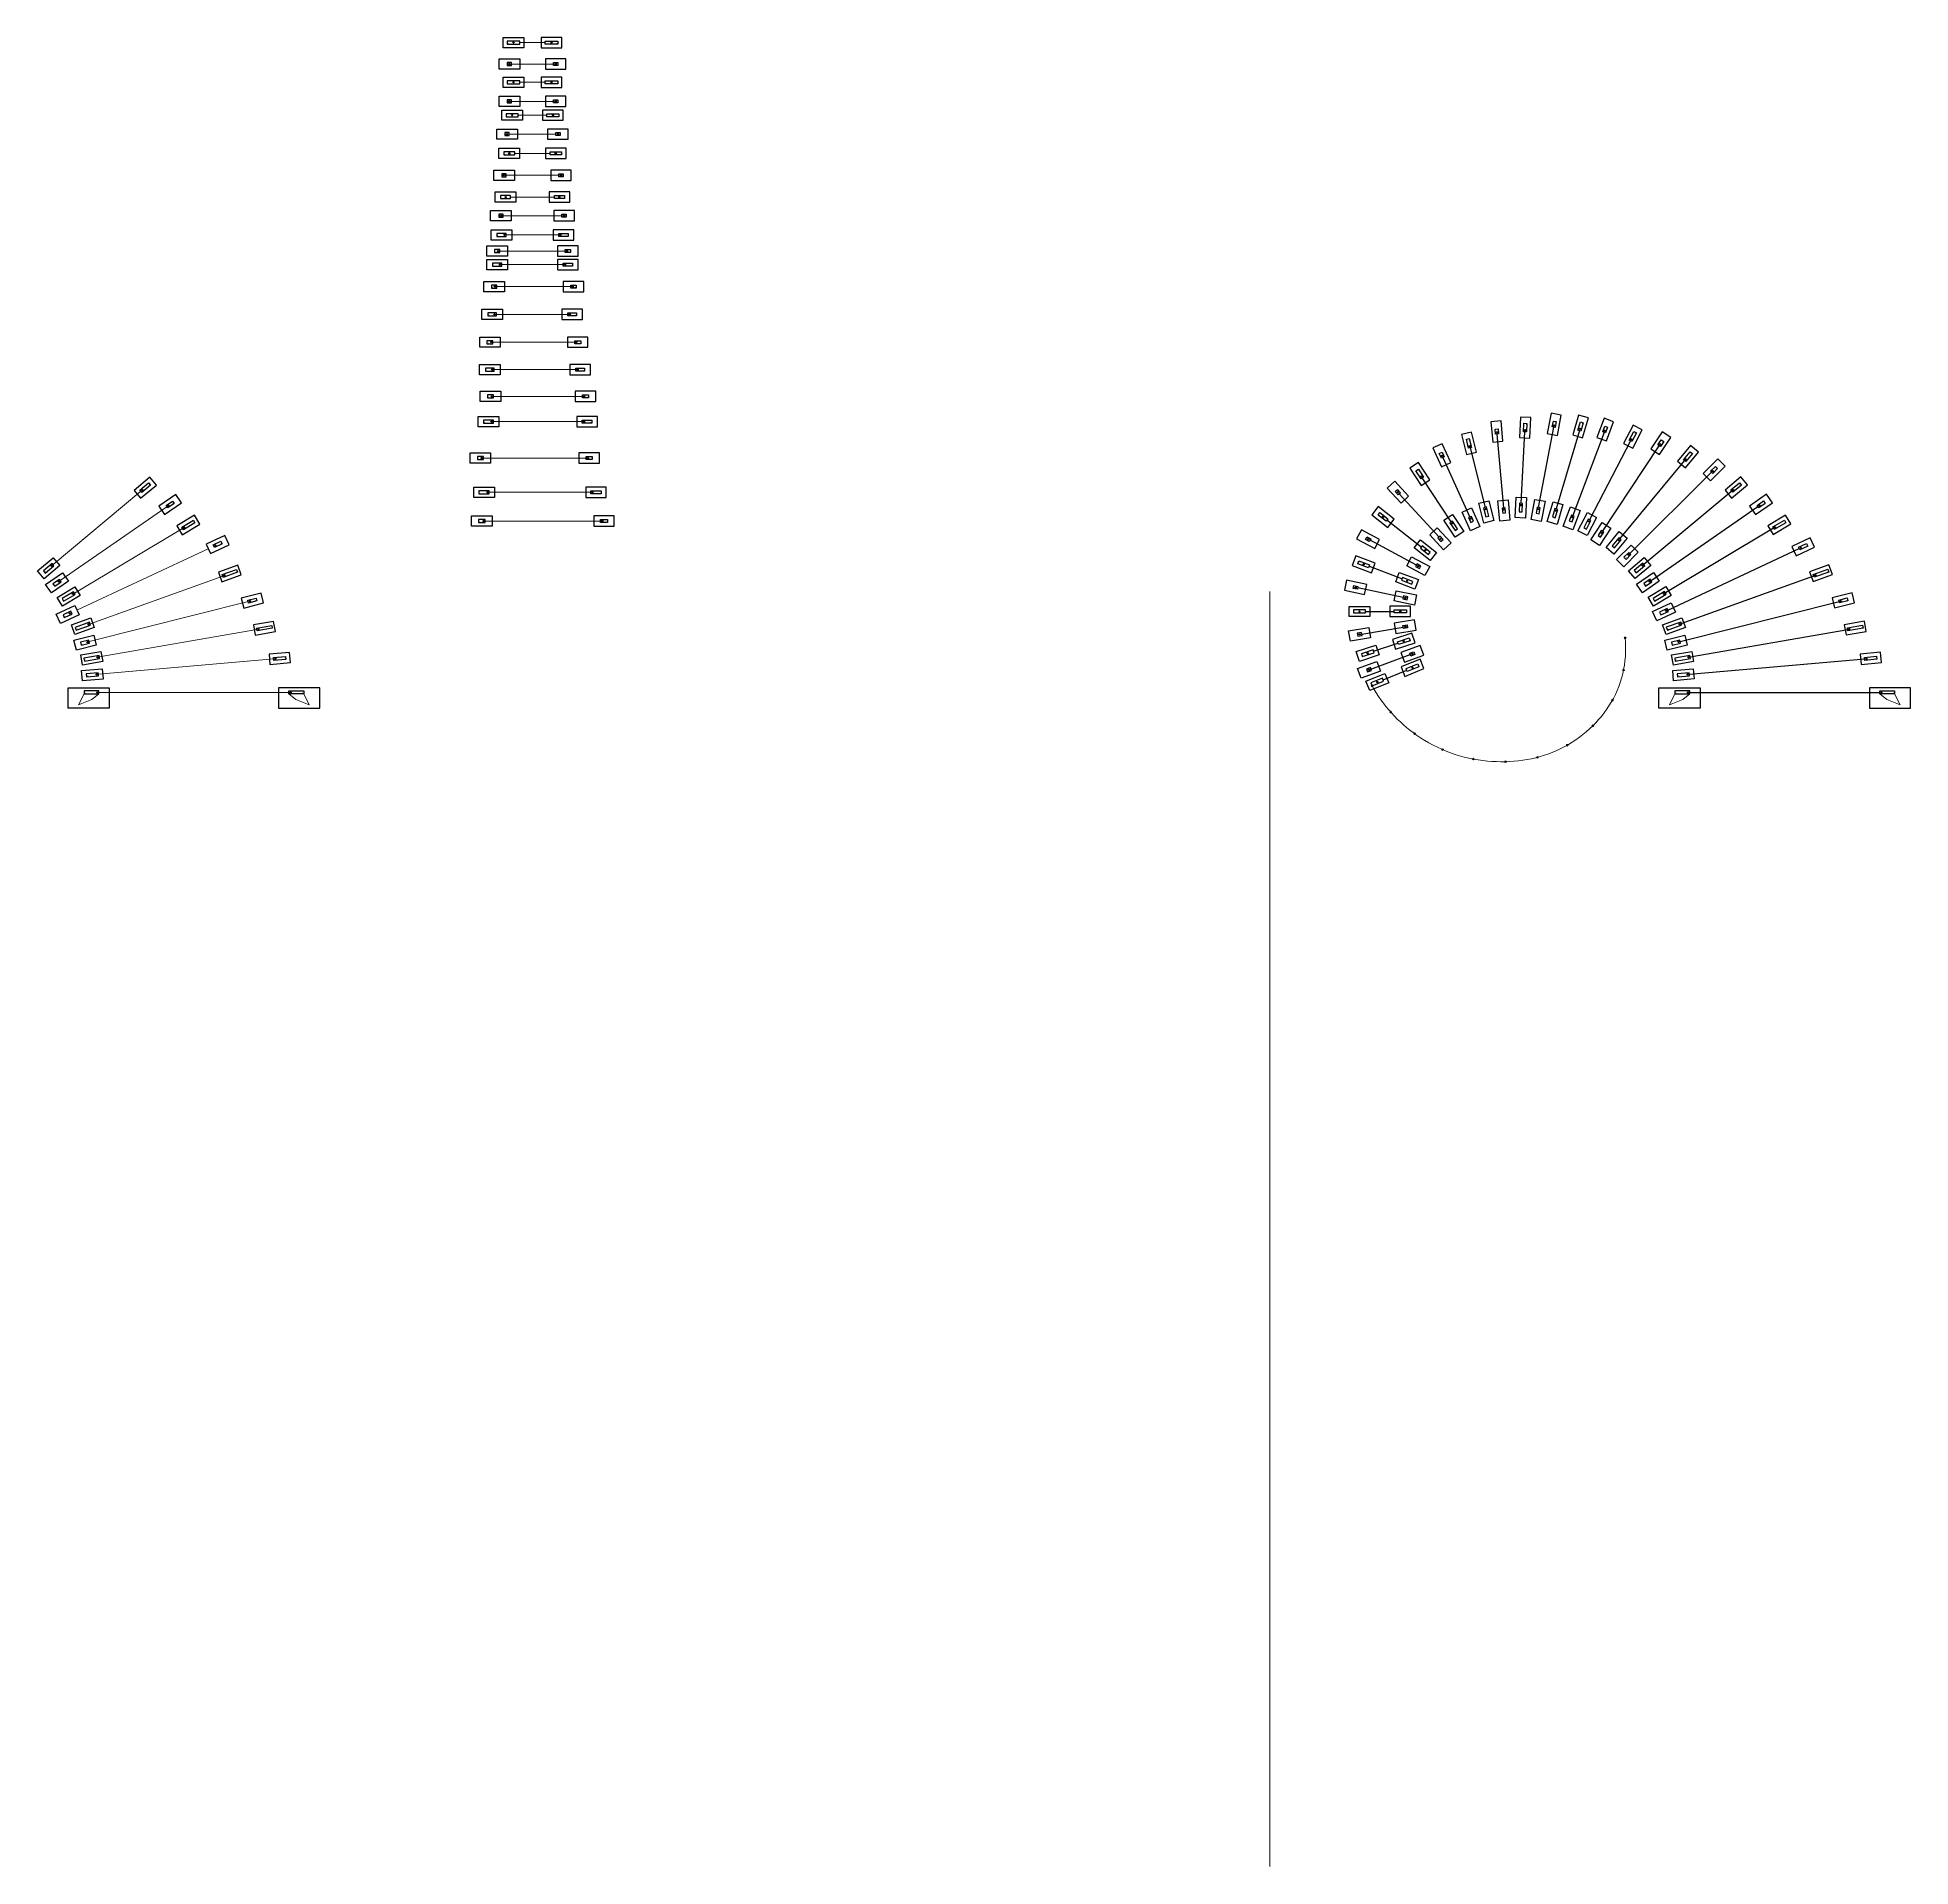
# Model space of a CAD drawing. Header units: inches. Extents: x -4278 to 3677, y -8403 to -3417.
# Drawn here: x -4278 to 91, y -8403 to -4135 of the extents above; entities that cross this region are included whole.
import ezdxf

# ---------------------------------------------------------------- set-up
doc = ezdxf.new("R2010")
doc.units = ezdxf.units.IN
doc.header["$LTSCALE"] = 0.2
doc.header["$MEASUREMENT"] = 0
doc.header["$PDMODE"] = 1
doc.header["$PDSIZE"] = -2
doc.layers.add('Anchoring', color=1, linetype='Continuous')
doc.layers.add('Annotation', color=7, linetype='Continuous', lineweight=9)
doc.layers.add('Whippit', color=1, linetype='Continuous', lineweight=5)

# ---------------------------------------------------------------- blocks, each defined once
blk = doc.blocks.new('*U68')
at = {"layer": 'Anchoring', "linetype": 'Continuous', "lineweight": 0}
blk.add_circle((0, 0), 2, dxfattribs=at)
blk = doc.blocks.new('*U69')
at = {"layer": 'Anchoring', "color": 0, "linetype": 'ByBlock', "lineweight": -2, "transparency": 16777216}
for p, rotation in [((-574.7, -5536.3), 95.27513163204334), ((-578.4, -5611.2), 78.63542180562152), ((-1164.8, -5647.9), 297.8156094600621), ((-604.4, -5681.6), 60.91543384289891), ((-1121.6, -5709.3), 311.8887441528959), ((-1065.7, -5759.6), 324.0596601614193), ((-650, -5741.2), 44.66865328193472), ((-1000.5, -5796.9), 336.5745009836175), ((-709.8, -5786.6), 29.76227593573213), ((-928.7, -5818.9), 349.208938472651), ((-853.8, -5825.1), 1.358320275991165), ((-779.3, -5814.9), 14.64462530056962)]:
    blk.add_blockref('*U68', p, dxfattribs=dict(at, rotation=rotation))

msp = doc.modelspace()

# ---------------------------------------------------------------- linework, layer by layer
at = {"layer": 'Anchoring'}
for p, q in [((-857.9, -5233), (-873.4, -5060.6)), ((-817.5, -5222.2), (-808.6, -5055.6)), ((-776.5, -5232.1), (-741.3, -5044.8)), ((-681.4, -5052.6), (-735.3, -5235.4)), ((-623.7, -5056.7), (-696.8, -5250.9)), ((-936.3, -5092.9), (-901.4, -5231.7)), ((-561.9, -5076.7), (-657.8, -5260.7)), ((-627.3, -5287.9), (-495.2, -5087.9)), ((-999.9, -5115.4), (-936.6, -5254.3)), ((-587, -5305.1), (-436, -5122.8)), ((-373, -5149.9), (-563.8, -5339.4)), ((-980.4, -5265.6), (-1047.8, -5163)), ((-325.8, -5193.8), (-530.9, -5364.8)), ((-1101.4, -5200), (-1008.8, -5301.4)), ((-514.1, -5402.3), (-265.1, -5229.9)), ((-1050.1, -5324.3), (-1130.3, -5261.5)), ((-228.6, -5280.5), (-480.9, -5431.2)), ((-1061.6, -5366.5), (-1169.8, -5308.4)), ((-475.2, -5471.2), (-168.6, -5327.9)), ((-1095.5, -5398.4), (-1172.3, -5369.2)), ((-443.9, -5502.7), (-134.7, -5391.5)), ((-1092.3, -5441.8), (-1198.5, -5419.5)), ((-446.4, -5544.8), (-75.5, -5451.3)), ((-1180, -5474.6), (-1113.6, -5474.5)), ((-1189, -5527.2), (-1092.6, -5511)), ((-423, -5580.7), (-55.7, -5516.5)), ((-1167.6, -5608.9), (-1075.8, -5575.3)), ((-1161.4, -5567.4), (-1104.8, -5548.5)), ((-424.9, -5621), (-15.7, -5585.2)), ((-1139.3, -5633.7), (-1084.1, -5611.3)), ((-424.1, -5663.6), (19.2, -5663.6))]:
    msp.add_line(p, q, dxfattribs=at)
for points in [[(-3191.4, -4159.4), (-3191.4, -4135.4), (-3143.4, -4135.4), (-3143.4, -4159.4)], [(-3181.9, -4150.9), (-3152.9, -4150.9), (-3152.9, -4143.9), (-3181.9, -4143.9)], [(-3054.9, -4159.4), (-3054.9, -4135.4), (-3102.9, -4135.4), (-3102.9, -4159.4)], [(-3064.4, -4150.9), (-3093.3, -4150.9), (-3093.3, -4143.9), (-3064.4, -4143.9)], [(-3201, -4209.6), (-3201, -4185.6), (-3153, -4185.6), (-3153, -4209.6)], [(-3045.2, -4209.6), (-3045.2, -4185.6), (-3093.2, -4185.6), (-3093.2, -4209.6)], [(-3191.4, -4251.9), (-3191.4, -4227.9), (-3143.4, -4227.9), (-3143.4, -4251.9)], [(-3182, -4201.1), (-3172, -4201.1), (-3172, -4194.1), (-3182, -4194.1)], [(-3181.9, -4243.4), (-3152.9, -4243.4), (-3152.9, -4236.4), (-3181.9, -4236.4)], [(-3054.9, -4251.9), (-3054.9, -4227.9), (-3102.9, -4227.9), (-3102.9, -4251.9)], [(-3064.4, -4243.4), (-3093.3, -4243.4), (-3093.3, -4236.4), (-3064.4, -4236.4)], [(-3064.2, -4201.1), (-3074.3, -4201.1), (-3074.3, -4194.1), (-3064.2, -4194.1)], [(-3201, -4296.6), (-3201, -4272.6), (-3153, -4272.6), (-3153, -4296.6)], [(-3182, -4288.1), (-3172, -4288.1), (-3172, -4281.1), (-3182, -4281.1)], [(-3045.2, -4296.6), (-3045.2, -4272.6), (-3093.2, -4272.6), (-3093.2, -4296.6)], [(-3064.2, -4288.1), (-3074.3, -4288.1), (-3074.3, -4281.1), (-3064.2, -4281.1)], [(-3194.6, -4328.7), (-3194.6, -4304.7), (-3146.6, -4304.7), (-3146.6, -4328.7)], [(-3184.9, -4320.2), (-3156.4, -4320.2), (-3156.4, -4313.2), (-3184.9, -4313.2)], [(-3051.6, -4328.7), (-3051.6, -4304.7), (-3099.6, -4304.7), (-3099.6, -4328.7)], [(-3061.4, -4320.2), (-3089.9, -4320.2), (-3089.9, -4313.2), (-3061.4, -4313.2)], [(-3206.4, -4373), (-3206.4, -4349), (-3158.4, -4349), (-3158.4, -4373)], [(-3187.4, -4364.5), (-3177.4, -4364.5), (-3177.4, -4357.5), (-3187.4, -4357.5)], [(-3039.8, -4373), (-3039.8, -4349), (-3087.8, -4349), (-3087.8, -4373)], [(-3058.8, -4364.5), (-3068.9, -4364.5), (-3068.9, -4357.5), (-3058.8, -4357.5)], [(-3201.3, -4418), (-3201.3, -4394), (-3153.3, -4394), (-3153.3, -4418)], [(-3190.3, -4409.5), (-3164.2, -4409.5), (-3164.2, -4402.5), (-3190.3, -4402.5)], [(-3045, -4418), (-3045, -4394), (-3093, -4394), (-3093, -4418)], [(-3055.9, -4409.5), (-3082.1, -4409.5), (-3082.1, -4402.5), (-3055.9, -4402.5)], [(-3213.5, -4468.8), (-3213.5, -4444.8), (-3165.5, -4444.8), (-3165.5, -4468.8)], [(-3194.5, -4460.3), (-3184.5, -4460.3), (-3184.5, -4453.3), (-3194.5, -4453.3)], [(-3032.7, -4468.8), (-3032.7, -4444.8), (-3080.7, -4444.8), (-3080.7, -4468.8)], [(-3051.7, -4460.3), (-3061.8, -4460.3), (-3061.8, -4453.3), (-3051.7, -4453.3)], [(-3209.9, -4519.9), (-3209.9, -4495.9), (-3161.9, -4495.9), (-3161.9, -4519.9)], [(-3036.3, -4519.9), (-3036.3, -4495.9), (-3084.3, -4495.9), (-3084.3, -4519.9)], [(-3220.8, -4563.4), (-3220.8, -4539.4), (-3172.8, -4539.4), (-3172.8, -4563.4)], [(-3197.8, -4511.4), (-3174.1, -4511.4), (-3174.1, -4504.4), (-3197.8, -4504.4)], [(-3025.5, -4563.4), (-3025.5, -4539.4), (-3073.5, -4539.4), (-3073.5, -4563.4)], [(-3048.4, -4511.4), (-3072.2, -4511.4), (-3072.2, -4504.4), (-3048.4, -4504.4)], [(-3219.5, -4608), (-3219.5, -4584), (-3171.5, -4584), (-3171.5, -4608)], [(-3201.8, -4554.9), (-3191.8, -4554.9), (-3191.8, -4547.9), (-3201.8, -4547.9)], [(-3026.7, -4608), (-3026.7, -4584), (-3074.7, -4584), (-3074.7, -4608)], [(-3044.5, -4554.9), (-3054.5, -4554.9), (-3054.5, -4547.9), (-3044.5, -4547.9)], [(-3229.4, -4645.9), (-3229.4, -4621.9), (-3181.4, -4621.9), (-3181.4, -4645.9)], [(-3211.5, -4637.4), (-3199.4, -4637.4), (-3199.4, -4630.4), (-3211.5, -4630.4)], [(-3206.5, -4599.5), (-3184.5, -4599.5), (-3184.5, -4592.5), (-3206.5, -4592.5)], [(-3016.8, -4645.9), (-3016.8, -4621.9), (-3064.8, -4621.9), (-3064.8, -4645.9)], [(-3039.7, -4599.5), (-3061.8, -4599.5), (-3061.8, -4592.5), (-3039.7, -4592.5)], [(-3034.8, -4637.4), (-3046.8, -4637.4), (-3046.8, -4630.4), (-3034.8, -4630.4)], [(-3229.6, -4677.3), (-3229.6, -4653.3), (-3181.6, -4653.3), (-3181.6, -4677.3)], [(-3216.6, -4668.8), (-3194.7, -4668.8), (-3194.7, -4661.8), (-3216.6, -4661.8)], [(-3016.6, -4677.3), (-3016.6, -4653.3), (-3064.6, -4653.3), (-3064.6, -4677.3)], [(-3029.7, -4668.8), (-3051.6, -4668.8), (-3051.6, -4661.8), (-3029.7, -4661.8)], [(-3236.7, -4728.6), (-3236.7, -4704.6), (-3188.7, -4704.6), (-3188.7, -4728.6)], [(-3218.7, -4720.1), (-3206.7, -4720.1), (-3206.7, -4713.1), (-3218.7, -4713.1)], [(-3003.6, -4728.6), (-3003.6, -4704.6), (-3051.6, -4704.6), (-3051.6, -4728.6)], [(-3021.6, -4720.1), (-3033.6, -4720.1), (-3033.6, -4713.1), (-3021.6, -4713.1)], [(-3241.5, -4793.5), (-3241.5, -4769.5), (-3193.5, -4769.5), (-3193.5, -4793.5)], [(-3227.5, -4785), (-3207.5, -4785), (-3207.5, -4778), (-3227.5, -4778)], [(-3006.6, -4793.5), (-3006.6, -4769.5), (-3054.6, -4769.5), (-3054.6, -4793.5)], [(-3020.6, -4785), (-3040.6, -4785), (-3040.6, -4778), (-3020.6, -4778)], [(-3246.3, -4858.3), (-3246.3, -4834.3), (-3198.3, -4834.3), (-3198.3, -4858.3)], [(-3229.3, -4849.8), (-3215.3, -4849.8), (-3215.3, -4842.8), (-3229.3, -4842.8)], [(-2993.8, -4858.3), (-2993.8, -4834.3), (-3041.8, -4834.3), (-3041.8, -4858.3)], [(-3010.8, -4849.8), (-3024.8, -4849.8), (-3024.8, -4842.8), (-3010.8, -4842.8)], [(-3246.8, -4922.3), (-3246.8, -4898.3), (-3198.8, -4898.3), (-3198.8, -4922.3)], [(-3232.9, -4913.8), (-3212.7, -4913.8), (-3212.7, -4906.8), (-3232.9, -4906.8)], [(-2988, -4922.3), (-2988, -4898.3), (-3036, -4898.3), (-3036, -4922.3)], [(-3001.9, -4913.8), (-3022.2, -4913.8), (-3022.2, -4906.8), (-3001.9, -4906.8)], [(-3245.1, -4984.7), (-3245.1, -4960.7), (-3197.1, -4960.7), (-3197.1, -4984.7)], [(-3228.1, -4976.2), (-3214.1, -4976.2), (-3214.1, -4969.2), (-3228.1, -4969.2)], [(-2975.5, -4984.7), (-2975.5, -4960.7), (-3023.5, -4960.7), (-3023.5, -4984.7)], [(-2992.5, -4976.2), (-3006.6, -4976.2), (-3006.6, -4969.2), (-2992.5, -4969.2)], [(-3249.9, -5043.5), (-3249.9, -5019.5), (-3201.9, -5019.5), (-3201.9, -5043.5)], [(-2971.7, -5043.5), (-2971.7, -5019.5), (-3019.7, -5019.5), (-3019.7, -5043.5)], [(-794.8, -5022.2), (-818.8, -5021), (-821.3, -5068.9), (-797.3, -5070.2)], [(-723.8, -5016.6), (-747.4, -5012.1), (-756.2, -5059.3), (-732.7, -5063.7)], [(-660.3, -5023.2), (-683.3, -5016.5), (-696.9, -5062.5), (-673.8, -5069.3)], [(-601.6, -5031.9), (-624, -5023.4), (-640.9, -5068.4), (-618.5, -5076.8)], [(-3237.2, -5035), (-3214.5, -5035), (-3214.5, -5028), (-3237.2, -5028)], [(-2984.4, -5035), (-3007, -5035), (-3007, -5028), (-2984.4, -5028)], [(-933.2, -5056.1), (-956.5, -5062), (-944.8, -5108.5), (-921.5, -5102.7)], [(-864.1, -5029.6), (-888, -5031.8), (-883.7, -5079.6), (-859.8, -5077.4)], [(-871, -5048.3), (-869.9, -5060.3), (-876.9, -5060.9), (-878, -5048.9)], [(-804, -5035.8), (-805.1, -5055.7), (-812.1, -5055.4), (-811, -5035.4)], [(-735.3, -5031.7), (-737.9, -5045.5), (-744.8, -5044.2), (-742.2, -5030.4)], [(-672.4, -5034.2), (-678.1, -5053.6), (-684.8, -5051.6), (-679.1, -5032.2)], [(-615.5, -5044.8), (-620.4, -5057.9), (-627, -5055.5), (-622, -5042.3)], [(-534.9, -5050.9), (-556.2, -5039.8), (-578.4, -5082.4), (-557.1, -5093.5)], [(-548.3, -5058.2), (-558.8, -5078.3), (-565, -5075.1), (-554.5, -5055)], [(-468.1, -5068.6), (-488.1, -5055.4), (-514.6, -5095.5), (-494.6, -5108.7)], [(-3268.8, -5128.8), (-3268.8, -5104.8), (-3220.8, -5104.8), (-3220.8, -5128.8)], [(-2967.1, -5128.8), (-2967.1, -5104.8), (-3015.1, -5104.8), (-3015.1, -5128.8)], [(-1001.4, -5083.1), (-1023.3, -5093.1), (-1003.4, -5136.8), (-981.5, -5126.8)], [(-1001.7, -5103), (-996.7, -5114), (-1003.1, -5116.9), (-1008.1, -5105.9)], [(-938.3, -5070.8), (-932.9, -5092.1), (-939.7, -5093.8), (-945.1, -5072.5)], [(-484.5, -5078.1), (-492.3, -5089.8), (-498.1, -5086), (-490.4, -5074.3)], [(-403.6, -5102.6), (-422.1, -5087.3), (-452.7, -5124.2), (-434.2, -5139.5)], [(-417.7, -5106.2), (-433.3, -5125), (-438.7, -5120.6), (-423.1, -5101.8)], [(-3251.8, -5120.3), (-3237.7, -5120.3), (-3237.7, -5113.3), (-3251.8, -5113.3)], [(-2984, -5120.3), (-2998.1, -5120.3), (-2998.1, -5113.3), (-2984, -5113.3)], [(-1057, -5127.2), (-1077, -5140.4), (-1050.7, -5180.5), (-1030.6, -5167.3)], [(-1057, -5142.7), (-1044.9, -5161.1), (-1050.7, -5165), (-1062.8, -5146.5)], [(-341.8, -5135.9), (-358.7, -5118.8), (-392.8, -5152.6), (-375.8, -5169.7)], [(-359.1, -5141.1), (-370.5, -5152.4), (-375.4, -5147.4), (-364, -5136.1)], [(-4000.2, -5179.6), (-4015.6, -5161.2), (-4052.4, -5192), (-4037.1, -5210.4)], [(-4014, -5180), (-4034.2, -5196.9), (-4038.7, -5191.6), (-4018.4, -5174.7)], [(-3260.1, -5208.5), (-3260.1, -5184.5), (-3212.1, -5184.5), (-3212.1, -5208.5)], [(-3248.3, -5200), (-3223.9, -5200), (-3223.9, -5193), (-3248.3, -5193)], [(-2951, -5208.5), (-2951, -5184.5), (-2999, -5184.5), (-2999, -5208.5)], [(-2962.8, -5200), (-2987.2, -5200), (-2987.2, -5193), (-2962.8, -5193)], [(-1112.1, -5170.5), (-1129.9, -5186.7), (-1097.5, -5222.1), (-1079.8, -5205.9)], [(-1105.6, -5190.3), (-1098.8, -5197.7), (-1104, -5202.4), (-1110.8, -5195)], [(-289.5, -5179.2), (-304.9, -5160.7), (-341.8, -5191.5), (-326.4, -5209.9)], [(-303.3, -5179.6), (-323.5, -5196.4), (-328, -5191.1), (-307.8, -5174.2)], [(-3941.7, -5221.3), (-3955.4, -5201.6), (-3994.9, -5228.9), (-3981.2, -5248.6)], [(-3958.9, -5222.9), (-3973.7, -5233.1), (-3977.7, -5227.4), (-3962.9, -5217.1)], [(-1151.1, -5229.9), (-1165.9, -5248.8), (-1128.1, -5278.4), (-1113.3, -5259.5)], [(-913.3, -5276.6), (-935.1, -5286.6), (-955, -5242.9), (-933.2, -5232.9)], [(-881.2, -5262.7), (-904.5, -5268.5), (-916.2, -5222), (-892.9, -5216.1)], [(-892.6, -5252.1), (-898, -5230.8), (-904.8, -5232.5), (-899.4, -5253.8)], [(-843.3, -5261.8), (-867.2, -5263.9), (-871.5, -5216.1), (-847.6, -5214)], [(-853.4, -5244.6), (-854.4, -5232.6), (-861.4, -5233.3), (-860.3, -5245.3)], [(-807.3, -5256.8), (-831.3, -5255.5), (-828.7, -5207.6), (-804.8, -5208.8)], [(-815.1, -5242.3), (-814, -5222.4), (-821, -5222), (-822, -5242)], [(-770.4, -5264.8), (-794, -5260.3), (-785.1, -5213.2), (-761.5, -5217.6)], [(-775.6, -5246.5), (-773, -5232.7), (-779.9, -5231.4), (-782.5, -5245.2)], [(-733.4, -5271.5), (-756.4, -5264.7), (-742.9, -5218.7), (-719.8, -5225.4)], [(-737.6, -5255.8), (-731.9, -5236.3), (-738.6, -5234.4), (-744.4, -5253.8)], [(-696.5, -5284.2), (-718.9, -5275.7), (-702, -5230.8), (-679.6, -5239.3)], [(-231.1, -5221), (-244.8, -5201.2), (-284.3, -5228.6), (-270.6, -5248.3)], [(-248.3, -5222.5), (-263.1, -5232.8), (-267.1, -5227), (-252.3, -5216.7)], [(-3899, -5270.8), (-3911.3, -5250.2), (-3952.5, -5274.9), (-3940.2, -5295.5)], [(-3910.4, -5267.8), (-3937.5, -5283.9), (-3941, -5277.9), (-3914, -5261.8)], [(-3265.3, -5275.6), (-3265.3, -5251.6), (-3217.3, -5251.6), (-3217.3, -5275.6)], [(-3249.3, -5267.1), (-3233.2, -5267.1), (-3233.2, -5260.1), (-3249.3, -5260.1)], [(-2932.3, -5275.6), (-2932.3, -5251.6), (-2980.3, -5251.6), (-2980.3, -5275.6)], [(-2948.3, -5267.1), (-2964.3, -5267.1), (-2964.3, -5260.1), (-2948.3, -5260.1)], [(-1189.6, -5284.1), (-1201, -5305.3), (-1158.7, -5328), (-1147.4, -5306.8)], [(-1146.8, -5244), (-1128.1, -5258.7), (-1132.4, -5264.2), (-1151.1, -5249.6)], [(-980.4, -5314.7), (-998.1, -5330.9), (-1030.5, -5295.4), (-1012.8, -5279.2)], [(-951.2, -5288.3), (-971.2, -5301.5), (-997.6, -5261.4), (-977.5, -5248.2)], [(-965.4, -5282.1), (-977.5, -5263.7), (-983.3, -5267.6), (-971.2, -5286)], [(-928.5, -5263.8), (-933.4, -5252.8), (-939.8, -5255.7), (-934.8, -5266.7)], [(-698.4, -5265.3), (-693.5, -5252.2), (-700, -5249.7), (-705, -5262.8)], [(-663.5, -5297.6), (-684.8, -5286.5), (-662.6, -5243.9), (-641.3, -5255)], [(-665.2, -5282.4), (-654.7, -5262.3), (-660.9, -5259.1), (-671.4, -5279.2)], [(-634.4, -5320.4), (-654.4, -5307.1), (-628, -5267.1), (-608, -5280.3)], [(-632.2, -5301.5), (-624.4, -5289.8), (-630.3, -5286), (-638, -5297.7)], [(-188.3, -5270.5), (-200.6, -5249.9), (-241.8, -5274.5), (-229.5, -5295.1)], [(-199.8, -5267.4), (-226.8, -5283.6), (-230.4, -5277.5), (-203.3, -5261.4)], [(-3830.7, -5318.8), (-3840.8, -5297), (-3884.3, -5317.4), (-3874.2, -5339.1)], [(-3847, -5317), (-3865.1, -5325.5), (-3868.1, -5319.1), (-3849.9, -5310.7)], [(-1176.9, -5300.6), (-1168.1, -5305.3), (-1171.4, -5311.5), (-1180.2, -5306.8)], [(-1014.4, -5336.9), (-1029.2, -5355.8), (-1067, -5326.2), (-1052.2, -5307.3)], [(-1029.2, -5336.2), (-1047.9, -5321.5), (-1052.2, -5327), (-1033.5, -5341.7)], [(-999.5, -5306.4), (-1006.2, -5299), (-1011.4, -5303.7), (-1004.6, -5311.1)], [(-600.8, -5340.6), (-619.3, -5325.3), (-588.7, -5288.3), (-570.2, -5303.6)], [(-599.8, -5326.1), (-584.3, -5307.3), (-589.7, -5302.8), (-605.2, -5321.6)], [(-578.1, -5370.5), (-595, -5353.4), (-560.9, -5319.6), (-544, -5336.6)], [(-132.7, -5324.4), (-142.8, -5302.7), (-186.3, -5323), (-176.1, -5344.7)], [(-148.9, -5322.6), (-167.1, -5331.1), (-170, -5324.8), (-151.9, -5316.3)], [(-4262.4, -5398.4), (-4277.8, -5379.9), (-4240.9, -5349.2), (-4225.5, -5367.6)], [(-4259.5, -5384.9), (-4239.3, -5368), (-4243.8, -5362.6), (-4264, -5379.5)], [(-3802.3, -5389), (-3810.5, -5366.4), (-3855.6, -5382.7), (-3847.5, -5405.3)], [(-1202.7, -5344.9), (-1211.2, -5367.3), (-1166.3, -5384.3), (-1157.8, -5361.9)], [(-1195.5, -5356.7), (-1171, -5366), (-1173.5, -5372.5), (-1198, -5363.3)], [(-1030.4, -5369.7), (-1041.7, -5390.8), (-1084, -5368.1), (-1072.7, -5346.9)], [(-1051.1, -5368.2), (-1060, -5363.4), (-1063.3, -5369.6), (-1054.4, -5374.3)], [(-572.7, -5353.2), (-561.3, -5341.9), (-566.3, -5336.9), (-577.6, -5348.2)], [(-551.7, -5397.9), (-567.1, -5379.4), (-530.2, -5348.7), (-514.9, -5367.1)], [(-548.9, -5384.4), (-528.6, -5367.5), (-533.1, -5362.2), (-553.3, -5379)], [(-91.2, -5388.7), (-99.3, -5366.1), (-144.5, -5382.3), (-136.4, -5404.9)], [(-4245.1, -5431.3), (-4258.7, -5411.5), (-4219.3, -5384.2), (-4205.6, -5404)], [(-4237.6, -5415.8), (-4222.7, -5405.5), (-4226.7, -5399.7), (-4241.6, -5410)], [(-4219.6, -5462.3), (-4231.9, -5441.7), (-4190.7, -5417.1), (-4178.4, -5437.7)], [(-3811, -5383.1), (-3844.6, -5395.2), (-3847, -5388.6), (-3813.3, -5376.5)], [(-1224.4, -5401.7), (-1229.3, -5425.2), (-1182.4, -5435.1), (-1177.4, -5411.6)], [(-1207.6, -5414), (-1197.8, -5416), (-1199.2, -5422.9), (-1209, -5420.8)], [(-1056.5, -5400.3), (-1065.1, -5422.7), (-1109.9, -5405.7), (-1101.4, -5383.3)], [(-1069.8, -5404.4), (-1094.2, -5395.1), (-1096.7, -5401.6), (-1072.3, -5410.9)], [(-534.5, -5430.9), (-548.1, -5411.2), (-508.7, -5383.9), (-495, -5403.6)], [(-527, -5415.4), (-512.1, -5405.1), (-516.1, -5399.4), (-531, -5409.6)], [(-508.9, -5461.9), (-521.2, -5441.3), (-480, -5416.7), (-467.7, -5437.3)], [(-99.9, -5382.7), (-133.5, -5394.8), (-135.9, -5388.2), (-102.2, -5376.1)], [(-4224.3, -5502.7), (-4234.4, -5480.9), (-4190.9, -5460.6), (-4180.8, -5482.3)], [(-4216.8, -5450.7), (-4189.8, -5434.6), (-4193.4, -5428.6), (-4220.4, -5444.7)], [(-3750.2, -5454.8), (-3756, -5431.5), (-3802.6, -5443.2), (-3796.7, -5466.5)], [(-3765.8, -5450), (-3785.2, -5454.9), (-3786.9, -5448.1), (-3767.5, -5443.2)], [(-1061.4, -5436.1), (-1066.3, -5459.6), (-1113.3, -5449.7), (-1108.4, -5426.2)], [(-1081.7, -5440.5), (-1091.5, -5438.4), (-1093, -5445.3), (-1083.2, -5447.3)], [(-500.9, -5496.5), (-511.1, -5474.7), (-467.6, -5454.4), (-457.4, -5476.1)], [(-506.1, -5450.4), (-479.1, -5434.2), (-482.7, -5428.2), (-509.7, -5444.4)], [(-39.6, -5454.6), (-45.4, -5431.4), (-92, -5443.1), (-86.1, -5466.4)], [(-55.2, -5449.8), (-74.6, -5454.7), (-76.3, -5447.9), (-56.9, -5443)], [(-4215.2, -5489), (-4197, -5480.6), (-4200, -5474.2), (-4218.2, -5482.7)], [(-4190.3, -5528.6), (-4198.5, -5506), (-4153.3, -5489.7), (-4145.2, -5512.3)], [(-4187.5, -5518.5), (-4153.8, -5506.4), (-4156.2, -5499.8), (-4189.8, -5511.9)], [(-3722.8, -5521.2), (-3726.9, -5497.6), (-3774.2, -5505.8), (-3770.1, -5529.5)], [(-1218.3, -5486.6), (-1218.3, -5462.6), (-1170.3, -5462.6), (-1170.3, -5486.6)], [(-1208.5, -5478.1), (-1180, -5478.1), (-1180, -5471.1), (-1208.5, -5471.1)], [(-1075.3, -5486.5), (-1075.3, -5462.5), (-1123.3, -5462.5), (-1123.3, -5486.5)], [(-1085, -5478), (-1113.5, -5478), (-1113.6, -5471), (-1085, -5471)], [(-1062, -5518), (-1065.9, -5494.3), (-1113.3, -5502.2), (-1109.3, -5525.9)], [(-491.8, -5482.8), (-473.7, -5474.4), (-476.6, -5468), (-494.8, -5476.5)], [(-479.2, -5528.2), (-487.3, -5505.6), (-442.2, -5489.4), (-434.1, -5511.9)], [(-476.3, -5518.1), (-442.7, -5506), (-445.1, -5499.4), (-478.7, -5511.5)], [(-12.3, -5521.1), (-16.4, -5497.5), (-63.7, -5505.8), (-59.6, -5529.4)], [(-4187, -5564.9), (-4192.9, -5541.6), (-4146.4, -5529.9), (-4140.5, -5553.2)], [(-4175.6, -5553.3), (-4156.1, -5548.4), (-4157.8, -5541.6), (-4177.3, -5546.5)], [(-3730.3, -5513.9), (-3765.6, -5520.1), (-3766.8, -5513.2), (-3731.5, -5507)], [(-1215.6, -5543.8), (-1219.6, -5520.1), (-1172.2, -5512.1), (-1168.3, -5535.8)], [(-1198.3, -5532.3), (-1188.4, -5530.6), (-1189.5, -5523.7), (-1199.4, -5525.4)], [(-1064.5, -5547.7), (-1072.1, -5524.9), (-1117.7, -5540.2), (-1110.1, -5562.9)], [(-1076.3, -5542.7), (-1103.7, -5551.8), (-1105.9, -5545.2), (-1078.5, -5536)], [(-1082.1, -5512.8), (-1092, -5514.5), (-1093.1, -5507.6), (-1083.2, -5505.9)], [(-476.4, -5564.8), (-482.3, -5541.5), (-435.8, -5529.8), (-429.9, -5553.1)], [(-464.9, -5553.1), (-445.5, -5548.2), (-447.2, -5541.5), (-466.7, -5546.4)], [(-19.7, -5513.8), (-55.1, -5520), (-56.3, -5513.1), (-20.9, -5506.9)], [(-4172.8, -5599.8), (-4176.9, -5576.1), (-4129.6, -5567.9), (-4125.5, -5591.5)], [(-4168.3, -5590.3), (-4132.9, -5584.2), (-4134.1, -5577.3), (-4169.5, -5583.5)], [(-3687.7, -5593.9), (-3689.8, -5570), (-3737.6, -5574.2), (-3735.5, -5598.1)], [(-3698.3, -5586.3), (-3726.3, -5588.7), (-3726.9, -5581.8), (-3698.9, -5579.3)], [(-1194.1, -5591), (-1201.7, -5568.2), (-1156.1, -5553), (-1148.5, -5575.8)], [(-1190.7, -5630.1), (-1199, -5607.5), (-1153.9, -5591.1), (-1145.7, -5613.6)], [(-1187.7, -5579.9), (-1160.3, -5570.7), (-1162.5, -5564.1), (-1189.9, -5573.3)], [(-1044.4, -5576.7), (-1052.6, -5554.1), (-1097.7, -5570.6), (-1089.5, -5593.1)], [(-1043.9, -5607.9), (-1053, -5585.7), (-1097.4, -5603.7), (-1088.4, -5626)], [(-1065.2, -5575.2), (-1074.6, -5578.6), (-1077, -5572.1), (-1067.6, -5568.6)], [(-462.3, -5599.7), (-466.4, -5576), (-419.1, -5567.8), (-415, -5591.4)], [(-457.7, -5590.3), (-422.4, -5584.1), (-423.6, -5577.2), (-458.9, -5583.4)], [(23.2, -5593.8), (21.1, -5569.9), (-26.7, -5574.1), (-24.6, -5598)], [(12.5, -5586.2), (-15.4, -5588.7), (-16.1, -5581.7), (11.9, -5579.2)], [(-4172.6, -5636.3), (-4174.7, -5612.4), (-4126.9, -5608.3), (-4124.8, -5632.2)], [(-4163.4, -5627), (-4135.4, -5624.6), (-4136, -5617.6), (-4164, -5620)], [(-1170.4, -5659.3), (-1179.5, -5637.1), (-1135, -5619), (-1126, -5641.3)], [(-1175.8, -5615.6), (-1166.4, -5612.2), (-1168.8, -5605.6), (-1178.2, -5609)], [(-1164.8, -5647.9), (-1138, -5637), (-1140.6, -5630.5), (-1167.5, -5641.4)], [(-1055.9, -5603.6), (-1082.8, -5614.5), (-1085.4, -5608), (-1058.6, -5597.1)], [(-461.7, -5636.3), (-463.8, -5612.4), (-416, -5608.2), (-413.9, -5632.1)], [(-452.6, -5626.9), (-424.6, -5624.5), (-425.2, -5617.5), (-453.2, -5620)], [(-4206.2, -5652.4), (-4110.2, -5652.4), (-4110.2, -5700.4), (-4206.2, -5700.4)], [(-4169, -5667.1), (-4134.5, -5667.1), (-4134.5, -5660.1), (-4169, -5660.1)], [(-3619.5, -5652.4), (-3715.5, -5652.4), (-3715.5, -5700.4), (-3619.5, -5700.4)], [(-3656.6, -5667.1), (-3691.2, -5667.1), (-3691.2, -5660.1), (-3656.6, -5660.1)], [(-495.8, -5652.4), (-399.8, -5652.4), (-399.8, -5700.4), (-495.8, -5700.4)], [(-458.6, -5667.1), (-424.1, -5667.1), (-424.1, -5660.1), (-458.6, -5660.1)], [(90.9, -5652.4), (-5.1, -5652.4), (-5.1, -5700.4), (90.9, -5700.4)], [(53.8, -5667.1), (19.2, -5667.1), (19.2, -5660.1), (53.8, -5660.1)]]:
    msp.add_lwpolyline(points, close=True, dxfattribs=at)
at = {"layer": 'Anchoring', "linetype": 'Continuous', "lineweight": 15}
for points in [[(-4168.9, -5667.1), (-4134.5, -5667.1), (-4150.6, -5679.7), (-4181.9, -5692.7)], [(-3656.8, -5667.1), (-3691.2, -5667.1), (-3675.1, -5679.7), (-3643.7, -5692.7)], [(-458.5, -5667.1), (-424.1, -5667.1), (-440.2, -5679.7), (-471.5, -5692.7)], [(53.6, -5667.1), (19.2, -5667.1), (35.3, -5679.7), (66.7, -5692.7)]]:
    msp.add_lwpolyline(points, close=True, dxfattribs=at)
at = {"layer": 'Anchoring'}
for centre in [(-3167.4, -4147.4), (-3078.9, -4147.4), (-3177, -4197.6), (-3069.2, -4197.6), (-3167.4, -4239.9), (-3078.9, -4239.9), (-3177, -4284.6), (-3170.6, -4316.7), (-3075.6, -4316.7), (-3069.2, -4284.6), (-3182.4, -4361), (-3063.8, -4361), (-3177.3, -4406), (-3069, -4406), (-3189.5, -4456.8), (-3056.7, -4456.8), (-3185.9, -4507.9), (-3060.3, -4507.9), (-3196.8, -4551.4), (-3049.5, -4551.4), (-3188.5, -4596), (-3057.8, -4596), (-3203.4, -4633.9), (-3198.7, -4665.3), (-3047.6, -4665.3), (-3042.8, -4633.9), (-3210.7, -4716.6), (-3029.6, -4716.6), (-3211.7, -4781.5), (-3036.3, -4781.5), (-3219.3, -4846.3), (-3020.8, -4846.3), (-3216.9, -4910.3), (-3017.9, -4910.3), (-3218.1, -4972.7), (-3002.6, -4972.7), (-3218.5, -5031.5), (-3003, -5031.5), (-873.8, -5056.6), (-808.4, -5051.3), (-740.6, -5040.9), (-680.2, -5048.5), (-622.3, -5052.9), (-1001.6, -5111.8), (-937.3, -5089.1), (-560, -5073.1), (-493, -5084.6), (-3241.7, -5116.8), (-2994.1, -5116.8), (-433.4, -5119.7), (-370.1, -5147.1), (-4033.4, -5191.7), (-3227.9, -5196.5), (-2983.2, -5196.5), (-1104.8, -5196.3), (-1050, -5159.7), (-322.7, -5191.2), (-3972.4, -5228), (-900.4, -5235.6), (-857.6, -5236.9), (-817.7, -5226.4), (-777.2, -5236), (-736.5, -5239.4), (-261.8, -5227.6), (-3935.8, -5278.9), (-3237.2, -5263.6), (-2960.3, -5263.6), (-1139.6, -5254.1), (-978.2, -5269), (-935, -5257.9), (-698.2, -5254.7), (-659.6, -5264.3), (-225.1, -5278.5), (-3863, -5320.6), (-1174.2, -5306.1), (-1005.4, -5305.1), (-629.5, -5291.2), (-589.5, -5308.2), (-164.9, -5326.2), (-4244.6, -5367.9), (-1184.5, -5364.6), (-1057.2, -5368.9), (-1040.7, -5331.6), (-566.6, -5342.2), (-533.9, -5367.4), (-4228, -5404.9), (-3842, -5390.5), (-1203.4, -5418.4), (-1083.2, -5403), (-517.4, -5404.5), (-130.9, -5390.2), (-4195.1, -5433.7), (-3782.2, -5450.5), (-1087.3, -5442.9), (-484.4, -5433.3), (-71.6, -5450.3), (-4202.2, -5479.1), (-4158.8, -5504.4), (-1194.3, -5474.6), (-1099.3, -5474.5), (-478.8, -5472.9), (-447.6, -5504.1), (-4160.9, -5545.9), (-3762.2, -5515.9), (-1193.9, -5527.9), (-1091.1, -5543.9), (-1087.6, -5510.1), (-450.3, -5545.8), (-51.7, -5515.8), (-4137.5, -5581.4), (-3722.6, -5584.9), (-1175.1, -5572), (-1071.1, -5573.6), (-427, -5581.3), (-11.8, -5584.8), (-4139.7, -5621.4), (-1172.3, -5610.6), (-1070.7, -5605.8), (-428.9, -5621.4), (-4138.5, -5663.6), (-3687.2, -5663.6), (-1152.7, -5639.2), (-428.1, -5663.6), (23.2, -5663.6)]:
    msp.add_circle(centre, 1.5, dxfattribs=at)
at = {"layer": 'Anchoring', "linetype": 'Continuous', "lineweight": 0}
msp.add_open_spline([(-1164.8, -5647.9), (-1140.8, -5693.5), (-1057.9, -5781.4), (-902.8, -5836.4), (-729.5, -5814.9), (-596, -5701.3), (-569.3, -5594.8), (-574.7, -5536.3)], degree=3, knots=[0, 0, 0, 0, 147.400589, 324.319842, 487.184157, 645.035463, 808.202788, 808.202788, 808.202788, 808.202788], dxfattribs=at)
at = {"layer": 'Anchoring'}
for p in [(-491.1, -6207.8), (-13.3, -6207.8)]:
    msp.add_point(p, dxfattribs=at)
at = {"layer": 'Whippit'}
for p, q in [((-3152.9, -4147.4), (-3093.3, -4147.4)), ((-3172, -4197.6), (-3074.3, -4197.6)), ((-3152.9, -4239.9), (-3093.3, -4239.9)), ((-3172, -4284.6), (-3074.3, -4284.6)), ((-3156.4, -4316.7), (-3089.9, -4316.7)), ((-3177.4, -4361), (-3068.9, -4361)), ((-3164.2, -4406), (-3082.1, -4406)), ((-3184.5, -4456.8), (-3061.8, -4456.8)), ((-3174.1, -4507.9), (-3072.2, -4507.9)), ((-3054.5, -4551.4), (-3191.8, -4551.4)), ((-3184.5, -4596), (-3061.8, -4596)), ((-3046.8, -4633.9), (-3199.4, -4633.9)), ((-3051.6, -4665.3), (-3194.7, -4665.3)), ((-3206.7, -4716.6), (-3033.6, -4716.6)), ((-3207.5, -4781.5), (-3040.6, -4781.5)), ((-3215.3, -4846.3), (-3024.8, -4846.3)), ((-3022.2, -4910.3), (-3212.7, -4910.3)), ((-3006.6, -4972.7), (-3214.1, -4972.7)), ((-3007, -5031.5), (-3214.5, -5031.5)), ((-3237.7, -5116.8), (-2998.1, -5116.8)), ((-4036.4, -5194.2), (-4241.5, -5365.3)), ((-3223.9, -5196.5), (-2987.2, -5196.5)), ((-4224.7, -5402.6), (-3975.7, -5230.3)), ((-3939.3, -5280.9), (-4191.6, -5431.6)), ((-2964.3, -5263.6), (-3233.2, -5263.6)), ((-4185.9, -5471.5), (-3879.3, -5328.2)), ((-4155, -5503.1), (-3845.8, -5391.9)), ((-4157, -5545), (-3786.1, -5451.5)), ((-4133.5, -5580.7), (-3766.2, -5516.6)), ((-4135.7, -5621.1), (-3726.6, -5585.2)), ((-4134.5, -5663.6), (-3691.2, -5663.6))]:
    msp.add_line(p, q, dxfattribs=at)
at = {"layer": 'Whippit', "linetype": 'Continuous', "lineweight": 0}
msp.add_line((-1403.2, -5428.2), (-1403.2, -8402.7), dxfattribs=at)

# ---------------------------------------------------------------- block references
at = {"layer": 'Anchoring', "linetype": 'Continuous', "lineweight": 0}
msp.add_blockref('*U69', (0, 0), dxfattribs=at)

# ---------------------------------------------------------------- texts
at = {"layer": 'Anchoring', "char_height": 2}
for s, insert, attachment_point, rotation in [('13', (-871.3, -5049.1), 1, 275.1272), ('14', (-804.6, -5036.5), 1, 266.9425), ('15', (-735.7, -5032.2), 1, 259.3694), ('16', (-673.2, -5034.6), 1, 253.5842), ('17', (-616.1, -5045.3), 1, 249.3878), ('18', (-549.3, -5058.6), 1, 242.4671), ('11', (-1001.6, -5104.2), 1, 294.4979), ('12', (-938.5, -5072.6), 1, 284.135), ('19', (-485.4, -5078.7), 1, 236.5452), ('20', (-418.7, -5106.5), 1, 230.3581), ('10', (-1056.5, -5144), 1, 303.2923), ('21', (-360.8, -5141.4), 1, 224.7945), ('9', (-1105.4, -5191.1), 1, 312.4247), ('22', (-304.7, -5179.4), 1, 219.8347), ('13', (-853.8, -5243.9), 3, 275.1272), ('14', (-815.6, -5241.5), 3, 266.9425), ('23', (-249.4, -5222.6), 1, 214.6899), ('8', (-1146.4, -5244.9), 1, 321.9254), ('10', (-966.4, -5281.2), 3, 303.2923), ('11', (-929.3, -5263), 3, 294.4979), ('12', (-893.6, -5250.7), 3, 284.135), ('15', (-775.8, -5245.9), 3, 259.3694), ('16', (-738.1, -5254.9), 3, 253.5842), ('17', (-698.6, -5264.5), 3, 249.3878), ('18', (-665.5, -5281.4), 3, 242.4671), ('24', (-200.8, -5267.5), 1, 210.8427), ('7', (-1176.4, -5301.4), 1, 331.7654), ('9', (-1000.3, -5306.1), 3, 312.4247), ('19', (-632, -5300.6), 3, 236.5452), ('20', (-599.8, -5325.1), 3, 230.3581), ('25', (-150, -5322.3), 1, 205.0424), ('6', (-1194.3, -5357.9), 1, 339.2432), ('7', (-1052.1, -5368.2), 3, 331.7654), ('8', (-1030.1, -5336), 3, 321.9254), ('21', (-572.4, -5351.5), 3, 224.7945), ('5', (-1207, -5414.5), 1, 348.0983), ('6', (-1071.4, -5404.5), 3, 339.2432), ('22', (-548.8, -5383), 3, 219.8347), ('23', (-526.5, -5414.4), 3, 214.6899), ('26', (-101.4, -5382.6), 1, 199.7792), ('5', (-1082.4, -5440.7), 3, 348.0983), ('24', (-505.6, -5449.5), 3, 210.8427), ('27', (-56.1, -5449.7), 1, 194.1511), ('4', (-1207.8, -5477.3), 3, 180.0717), ('4', (-1085.7, -5477.1), 1, 180.0717), ('25', (-491.5, -5481.8), 3, 205.0424), ('3', (-1197.7, -5531.8), 3, 189.5315), ('3', (-1082.8, -5512.5), 1, 189.5315), ('2', (-1077.3, -5542.5), 1, 198.4703), ('26', (-475.2, -5517.1), 3, 199.7792), ('28', (-21.1, -5513.2), 1, 189.9017), ('2', (-1187, -5579.2), 3, 198.4703), ('1', (-1065.6, -5575), 1, 200.0576), ('27', (-464.2, -5552.6), 3, 194.1511), ('28', (-456.7, -5589.2), 3, 189.9017), ('29', (11, -5585.4), 1, 185.0053), ('1', (-1175.6, -5615.2), 3, 200.0576), ('0', (-1056.8, -5603.6), 1, 202.1346), ('29', (-451.2, -5625.9), 3, 185.0053), ('0', (-1164.2, -5647.3), 3, 202.1346), ('30', (-457.4, -5666.2), 3, 180), ('30', (52.5, -5666.2), 1, 180)]:
    msp.add_mtext_dynamic_manual_height_columns(s, width=4, gutter_width=1, heights=[0], dxfattribs=dict(at, insert=insert, attachment_point=attachment_point, rotation=rotation))
at = {"layer": 'Annotation', "char_height": 2}
for s, insert, attachment_point, rotation in [('0', (-3181.1, -4150.5), 3, 180), ('0', (-3065.2, -4150.5), 1, 180), ('1', (-3181.7, -4200.7), 3, 180), ('1', (-3064.6, -4200.7), 1, 180), ('2', (-3180.9, -4242.9), 3, 180), ('2', (-3065.3, -4242.9), 1, 180), ('4', (-3184.2, -4319.3), 3, 180), ('3', (-3181.4, -4287.7), 3, 180), ('3', (-3064.9, -4287.7), 1, 180), ('4', (-3062.1, -4319.3), 1, 180), ('5', (-3186.8, -4364.1), 3, 180), ('5', (-3059.5, -4364.1), 1, 180), ('6', (-3188.9, -4408.8), 3, 180), ('6', (-3057.4, -4408.8), 1, 180), ('7', (-3193.7, -4459.8), 3, 180), ('7', (-3052.6, -4459.8), 1, 180), ('8', (-3197, -4511), 3, 180), ('8', (-3049.3, -4511), 1, 180), ('9', (-3201, -4554.5), 3, 180), ('9', (-3045.3, -4554.5), 1, 180), ('10', (-3205.2, -4599.2), 3, 180), ('10', (-3041, -4599.2), 1, 180), ('12', (-3215, -4668.2), 3, 180), ('11', (-3210.4, -4637), 3, 180), ('11', (-3035.9, -4637), 1, 180), ('12', (-3031.3, -4668.2), 1, 180), ('13', (-3217.9, -4719.8), 3, 180), ('13', (-3022.4, -4719.8), 1, 180), ('14', (-3226.7, -4784.5), 3, 180), ('14', (-3021.4, -4784.5), 1, 180), ('15', (-3228.8, -4849.6), 3, 180), ('15', (-3011.3, -4849.6), 1, 180), ('16', (-3232.3, -4913.1), 3, 180), ('16', (-3002.6, -4913.1), 1, 180), ('17', (-3227.4, -4975.8), 3, 180), ('17', (-2993.2, -4975.8), 1, 180), ('18', (-3236.4, -5034.2), 3, 180), ('18', (-2985.2, -5034.2), 1, 180), ('19', (-3250.9, -5119.9), 3, 180), ('19', (-2984.9, -5119.9), 1, 180), ('22', (-4015.3, -5179.9), 1, 219.8347), ('20', (-3247.5, -5199.4), 3, 180), ('20', (-2963.6, -5199.4), 1, 180), ('23', (-3960, -5222.9), 1, 214.6899), ('24', (-3911.5, -5267.8), 1, 210.8427), ('21', (-3247.9, -5266.2), 3, 180), ('21', (-2949.7, -5266.2), 1, 180), ('25', (-3848, -5316.6), 1, 205.0424), ('22', (-4259.5, -5383.5), 3, 219.8347), ('23', (-4237.1, -5414.7), 3, 214.6899), ('26', (-3812.5, -5383), 1, 199.7792), ('24', (-4216.3, -5449.8), 3, 210.8427), ('27', (-3766.7, -5449.8), 1, 194.1511), ('25', (-4214.8, -5488), 3, 205.0424), ('26', (-4186.4, -5517.5), 3, 199.7792), ('28', (-3731.6, -5513.2), 1, 189.9017), ('27', (-4174.8, -5552.7), 3, 194.1511), ('28', (-4167.2, -5589.3), 3, 189.9017), ('29', (-3699.8, -5585.5), 1, 185.0053), ('29', (-4162.1, -5626), 3, 185.0053), ('30', (-4167.8, -5666.2), 3, 180), ('30', (-3657.9, -5666.2), 1, 180)]:
    msp.add_mtext_dynamic_manual_height_columns(s, width=4, gutter_width=1, heights=[0], dxfattribs=dict(at, insert=insert, attachment_point=attachment_point, rotation=rotation))

doc.saveas('drawing.dxf')
